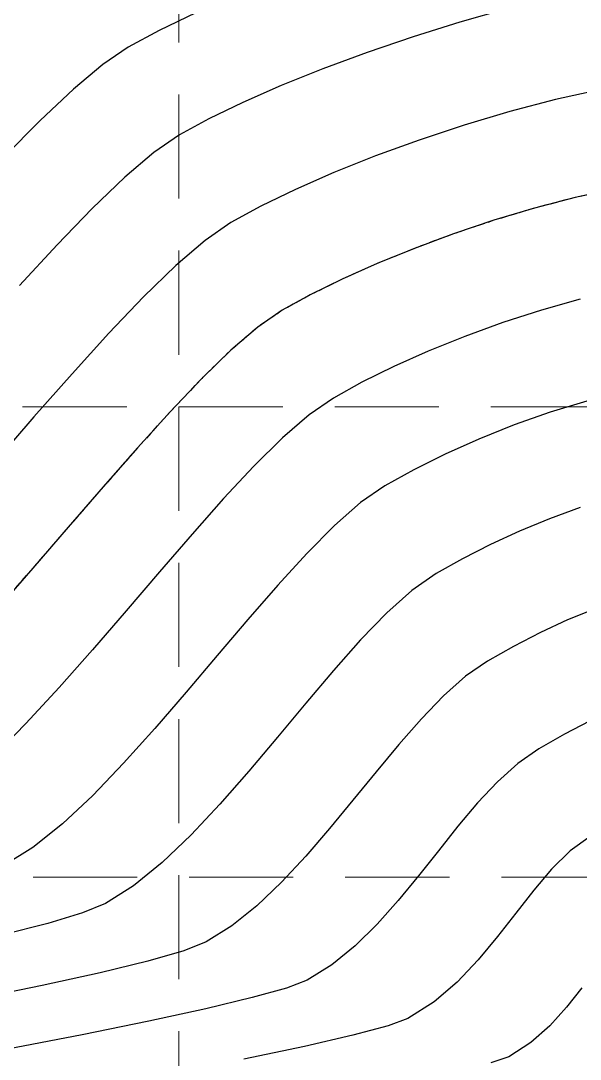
# Model space of a CAD drawing. Header units: inches. Extents: x 2547543 to 2548696, y 7125653 to 7126375.
# Drawn here: x 2548365.51 to 2548387.02, y 7125791.3 to 7125831.21 of the extents above; entities that cross this region are included whole.
import ezdxf

# ---------------------------------------------------------------- set-up
doc = ezdxf.new("R2010")
doc.units = ezdxf.units.IN
doc.header["$MEASUREMENT"] = 0
doc.linetypes.add('DASHED2', pattern=[0.375, 0.25, -0.125])
doc.linetypes.add('HIDDEN', pattern=[0.375, 0.25, -0.125])
for name, color, linetype in [('CONT-MJR', 6, 'Continuous'), ('CONT-MNR', 14, 'Continuous'), ('GRID', 254, 'HIDDEN'), ('V-100YR-LINE', 2, 'DASHED2')]:
    doc.layers.add(name, color=color, linetype=linetype)

msp = doc.modelspace()

# ---------------------------------------------------------------- linework, layer by layer
at = {"layer": 'CONT-MJR', "color": 35, "extrusion": (0.2707685658089856, -0.9626444742321774, 0), "elevation": -6169620.147042428}
msp.add_lwpolyline([(4382639.190131694, 565), (4382637.311811665, 565)], dxfattribs=at)
at = {"layer": 'CONT-MJR', "color": 35}
for points, elevation in [([(2548382.391978362, 7125831.162042096), (2548380.590372549, 7125830.600024417)], 565), ([(2548378.825514589, 7125829.997451311), (2548377.127603749, 7125829.367195006)], 565), ([(2548387.015543245, 7125812.499942757), (2548385.837693504, 7125812.074833171)], 570), ([(2548385.837693504, 7125812.074833171), (2548384.683915838, 7125811.599290037)], 570), ([(2548384.683915838, 7125811.599290037), (2548383.564910719, 7125811.083320084)], 570), ([(2548378.56830621, 7125807.417765043), (2548377.528543314, 7125806.247635815)], 570), ([(2548377.528543314, 7125806.247635815), (2548376.462863411, 7125804.989012562)], 570), ([(2548376.462863411, 7125804.989012562), (2548375.377073787, 7125803.684601476)], 570), ([(2548370.948963786, 7125798.863202673), (2548369.849734839, 7125797.97044532)], 570)]:
    msp.add_lwpolyline(points, dxfattribs=dict(at, elevation=elevation))
at = {"layer": 'CONT-MJR', "color": 35, "extrusion": (-0.323114405576063, 0.9463599108738852, 0), "elevation": 5920181.931901708}
msp.add_lwpolyline([(-4714143.746940315, 565.0000000000005), (-4714141.882049442, 565.0000000000005)], dxfattribs=at)
at = {"layer": 'CONT-MJR', "color": 35, "extrusion": (0.3737678416436062, -0.9275222911354101, 0), "elevation": -5656864.16222232}
msp.add_lwpolyline([(5027082.454569208, 565.0000000000009), (5027080.728719098, 565.0000000000009)], dxfattribs=at)
at = {"layer": 'CONT-MJR', "color": 35, "extrusion": (0.4020625937775459, -0.9156121835607433, 0), "elevation": -5499889.121707009}
msp.add_lwpolyline([(5198352.859495305, 565), (5198351.250278197, 565)], dxfattribs=at)
at = {"layer": 'CONT-MJR', "color": 35, "extrusion": (0.4352057165930276, -0.9003310414757171, 0), "elevation": -5306537.256185301}
msp.add_lwpolyline([(5395581.379337851, 565), (5395579.917793377, 565)], dxfattribs=at)
at = {"layer": 'CONT-MJR', "color": 35, "extrusion": (0.4770037275810236, -0.8789012708341072, 0), "elevation": -5047315.4968493}
msp.add_lwpolyline([(5638814.288114361, 565), (5638813.004546229, 565)], dxfattribs=at)
at = {"layer": 'CONT-MJR', "color": 35, "extrusion": (0.5690760096646881, -0.822284923383687, 0), "elevation": -4409242.819676419}
msp.add_lwpolyline([(6150624.649749547, 565), (6150623.463104666, 565)], dxfattribs=at)
at = {"layer": 'CONT-MJR', "color": 35, "extrusion": (0.6486384281324343, -0.7610967018387905, 0), "elevation": -3770471.659662634}
msp.add_lwpolyline([(6561641.158387324, 565), (6561639.684282559, 565)], dxfattribs=at)
at = {"layer": 'CONT-MJR', "color": 35, "extrusion": (-0.6920806137425906, 0.7218202158998315, 0), "elevation": 3379887.545243338}
msp.add_lwpolyline([(-6771110.105749264, 565.0000000000009), (-6771108.375958941, 565.0000000000009)], dxfattribs=at)
at = {"layer": 'CONT-MJR', "color": 35, "extrusion": (0.7179401861062058, -0.6961047975511925, 0), "elevation": -3130744.286542104}
msp.add_lwpolyline([(6889846.781297559, 565), (6889844.833682418, 565)], dxfattribs=at)
at = {"layer": 'CONT-MJR', "color": 35, "extrusion": (0.7339051713730896, -0.6792519410585707, 0), "elevation": -2969969.180743115}
msp.add_lwpolyline([(6960661.224723728, 565), (6960659.099774139, 565)], dxfattribs=at)
at = {"layer": 'CONT-MJR', "color": 35, "extrusion": (-0.4535937740260177, 0.8912085548090493, 0), "elevation": 5194652.87853427}
msp.add_lwpolyline([(-5503364.776262799, 570.0000000000009), (-5503363.571682684, 570.0000000000009)], dxfattribs=at)
at = {"layer": 'CONT-MJR', "color": 35, "extrusion": (-0.4866951546209953, 0.8735718782495494, 0), "elevation": 4984622.284121457}
msp.add_lwpolyline([(-5694292.740562968, 570), (-5694291.575966619, 570)], dxfattribs=at)
at = {"layer": 'CONT-MJR', "color": 35, "extrusion": (0.573101795254113, -0.8194841867153465, 0), "elevation": -4379006.590304159}
msp.add_lwpolyline([(6172172.806196972, 570), (6172171.674792394, 570)], dxfattribs=at)
at = {"layer": 'CONT-MJR', "color": 35, "extrusion": (-0.6653728682102042, 0.7465111829368174, 0), "elevation": 3623873.072387004}
msp.add_lwpolyline([(-6643714.763313158, 570.0000000000009), (-6643713.463256246, 570.0000000000009)], dxfattribs=at)
at = {"layer": 'CONT-MJR', "color": 35, "extrusion": (0.717695881194992, -0.6963566773685338, 0), "elevation": -3133142.774803961}
msp.add_lwpolyline([(6888744.514011072, 570.0000000000009), (6888743.066421588, 570.0000000000009)], dxfattribs=at)
at = {"layer": 'CONT-MJR', "color": 35, "extrusion": (0.765186339737691, -0.6438088734079663, 0), "elevation": -2637673.615248865}
msp.add_lwpolyline([(7093234.319644034, 570.0000000000005), (7093232.610919432, 570.0000000000005)], dxfattribs=at)
at = {"layer": 'CONT-MJR', "color": 35, "extrusion": (0.7528112962722444, -0.6582363953815554, 0), "elevation": -2772017.52806793}
msp.add_lwpolyline([(7041817.222654612, 570.0000000000009), (7041815.53847668, 570.0000000000009)], dxfattribs=at)
at = {"layer": 'CONT-MJR', "color": 35, "extrusion": (0.7295882545293334, -0.683886671059497, 0), "elevation": -3013977.26741227}
msp.add_lwpolyline([(6941699.236164692, 570), (6941697.6112243, 570)], dxfattribs=at)
at = {"layer": 'CONT-MJR', "color": 35, "extrusion": (-0.6914015397046955, 0.7224706989864547, 0), "elevation": 3386233.287682641}
msp.add_lwpolyline([(-6767913.180260599, 570), (-6767911.646418938, 570)], dxfattribs=at)
at = {"layer": 'CONT-MJR', "color": 35, "extrusion": (0.5325214172448751, -0.8464165287702679, 0), "elevation": -4674331.658817641}
msp.add_lwpolyline([(5951622.396457568, 570), (5951621.115179475, 570)], dxfattribs=at)
at = {"layer": 'CONT-MJR', "color": 35, "extrusion": (-0.2904108401649292, 0.9569020555494173, 0), "elevation": 6078616.069604428}
msp.add_lwpolyline([(-4507947.136091002, 570.0000000000009), (-4507945.745736447, 570.0000000000009)], dxfattribs=at)
at = {"layer": 'CONT-MJR', "color": 35, "extrusion": (0.3780043739088499, -0.9258038092953487, 0), "elevation": -5633795.734030603}
msp.add_lwpolyline([(5052872.052852088, 570.0000000000005), (5052871.097768359, 570.0000000000005)], dxfattribs=at)
at = {"layer": 'CONT-MJR', "color": 35, "extrusion": (0.2470336316538098, -0.9690069064934108, 0), "elevation": -6275413.801604208}
msp.add_lwpolyline([(4229696.181381339, 570), (4229694.397440413, 570)], dxfattribs=at)
at = {"layer": 'CONT-MNR', "color": 35, "extrusion": (0.4310130142109087, -0.9023457106790208, 0), "elevation": -5331581.902430736}
msp.add_lwpolyline([(5370838.8757181, 564), (5370837.313019507, 564)], dxfattribs=at)
at = {"layer": 'CONT-MNR', "color": 35}
for points, elevation in [([(2548370.825878986, 7125830.839913223), (2548369.636496387, 7125830.198113595)], 564), ([(2548369.636496387, 7125830.198113595), (2548368.668689802, 7125829.531770167)], 564), ([(2548368.668689802, 7125829.531770167), (2548367.537216201, 7125828.581092762)], 564), ([(2548367.537216201, 7125828.581092762), (2548366.263521362, 7125827.384198772)], 564), ([(2548387.771873836, 7125828.563213842), (2548386.062665796, 7125828.186056808)], 566), ([(2548382.557315996, 7125827.205026772), (2548380.823300367, 7125826.629132725)], 566), ([(2548380.823300367, 7125826.629132725), (2548379.143141675, 7125826.014971961)], 566), ([(2548379.143141675, 7125826.014971961), (2548377.547902984, 7125825.376533958)], 566), ([(2548376.068647363, 7125824.727808191), (2548374.736437876, 7125824.08278414)], 566), ([(2548386.82435923, 7125824.418387899), (2548385.262477865, 7125824.011360752)], 567), ([(2548385.262477865, 7125824.011360752), (2548383.69522039, 7125823.541956688)], 567), ([(2548373.58233759, 7125823.455451278), (2548372.594848516, 7125822.76909668)], 566), ([(2548382.147166822, 7125823.022113262), (2548380.642897177, 7125822.463768028)], 567), ([(2548371.473096334, 7125821.802483364), (2548370.235956145, 7125820.598344367)], 566), ([(2548379.206991475, 7125821.878858542), (2548377.864029731, 7125821.279322359)], 567), ([(2548374.62697414, 7125819.442497524), (2548373.592321346, 7125818.555470053)], 567), ([(2548384.034413813, 7125819.610205634), (2548382.578225522, 7125819.080369298)], 568), ([(2548382.578225522, 7125819.080369298), (2548381.176245515, 7125818.513088104)], 568), ([(2548372.465968906, 7125817.460427027), (2548371.262585923, 7125816.194757761)], 567), ([(2548378.62795979, 7125817.316676578), (2548377.528178793, 7125816.712788961)], 568), ([(2548385.862053181, 7125816.169960786), (2548384.471574381, 7125815.678867031)], 569), ([(2548381.827614476, 7125814.558473493), (2548380.61456774, 7125813.955469475)], 569), ([(2548380.61456774, 7125813.955469475), (2548379.501099394, 7125813.341457803)], 569), ([(2548368.683404721, 7125813.301097785), (2548367.336944704, 7125811.747885707)], 567), ([(2548379.501099394, 7125813.341457803), (2548378.568545212, 7125812.69195005)], 569), ([(2548373.309829918, 7125812.84583793), (2548372.094930418, 7125811.477579859)], 568), ([(2548377.566401655, 7125811.812010706), (2548376.504945447, 7125810.743024509)], 569), ([(2548376.504945447, 7125810.743024509), (2548375.39445331, 7125809.526376197)], 569), ([(2548375.39445331, 7125809.526376197), (2548374.245201969, 7125808.203450507)], 569), ([(2548386.528774332, 7125808.183195438), (2548385.484736221, 7125807.697087798)], 571), ([(2548371.871528554, 7125805.404305939), (2548370.667659928, 7125804.010856535)], 569), ([(2548385.419861198, 7125803.227464328), (2548384.611846676, 7125802.666225256)], 572), ([(2548384.611846676, 7125802.666225256), (2548383.83155378, 7125801.963313498)], 572), ([(2548379.169678069, 7125802.348510691), (2548378.281562093, 7125801.258568737)], 571), ([(2548383.069656424, 7125801.149529775), (2548382.316828521, 7125800.255674813)], 572), ([(2548387.3927818, 7125799.856133169), (2548386.628784841, 7125799.305519401)], 573), ([(2548376.464780131, 7125799.103211708), (2548375.534142509, 7125798.103899607)], 571), ([(2548381.563743986, 7125799.312549338), (2548380.801076732, 7125798.350954072)], 572), ([(2548386.628784841, 7125799.305519401), (2548385.914030689, 7125798.606638177)], 573), ([(2548385.914030689, 7125798.606638177), (2548385.225950412, 7125797.798880984)], 573), ([(2548380.801076732, 7125798.350954072), (2548380.019500672, 7125797.401689738)], 572), ([(2548380.019500672, 7125797.401689738), (2548379.209689721, 7125796.495557064)], 572), ([(2548384.54197508, 7125796.921639307), (2548383.839535763, 7125796.014304634)], 573), ([(2548373.623444895, 7125796.42726565), (2548372.641413268, 7125795.816046764)], 571), ([(2548379.209689721, 7125796.495557064), (2548378.362317791, 7125795.663356773)], 572), ([(2548383.839535763, 7125796.014304634), (2548383.09606353, 7125795.11626845)], 573), ([(2548375.724715643, 7125794.039353104), (2548374.410273052, 7125793.669027743)], 572), ([(2548381.395744597, 7125793.505657498), (2548380.393760036, 7125792.871865703)], 573), ([(2548372.627862877, 7125793.240649785), (2548370.431089117, 7125792.761888862)], 572), ([(2548367.873555772, 7125792.240414609), (2548365.008866839, 7125791.683896662)], 572)]:
    msp.add_lwpolyline(points, dxfattribs=dict(at, elevation=elevation))
at = {"layer": 'CONT-MNR', "color": 35, "extrusion": (-0.2530700235377167, 0.9674479640717736, 0), "elevation": 6248947.850063899}
msp.add_lwpolyline([(-4268764.41476603, 566.0000000000009), (-4268762.607392025, 566.0000000000009)], dxfattribs=at)
at = {"layer": 'CONT-MNR', "color": 35, "extrusion": (0.2856433773408784, -0.9583359854358473, 0), "elevation": -6101008.036146574}
msp.add_lwpolyline([(4477653.891711755, 566), (4477652.058524308, 566)], dxfattribs=at)
at = {"layer": 'CONT-MNR', "color": 35, "extrusion": (0.7097597058977093, -0.7044438656727711, 0), "elevation": -3211017.698925307}
msp.add_lwpolyline([(6852806.130311827, 564), (6852804.15077823, 564)], dxfattribs=at)
at = {"layer": 'CONT-MNR', "color": 35, "extrusion": (0.401624859562523, -0.9158042761318511, 0), "elevation": -5502369.576009837}
msp.add_lwpolyline([(5195723.671685468, 566.0000000000009), (5195722.056432448, 566.0000000000009)], dxfattribs=at)
at = {"layer": 'CONT-MNR', "color": 35, "extrusion": (0.2122380424305294, -0.9772179968386056, 0), "elevation": -6422619.233002888}
msp.add_lwpolyline([(4002702.060571734, 567), (4002700.492932535, 567)], dxfattribs=at)
at = {"layer": 'CONT-MNR', "color": 35, "extrusion": (0.4775747009488406, -0.8785911478120102, 0), "elevation": -5043646.657339885}
msp.add_lwpolyline([(5642092.790091764, 566), (5642091.476511165, 566)], dxfattribs=at)
at = {"layer": 'CONT-MNR', "color": 35, "extrusion": (0.3183353755172209, -0.9479781583424326, 0), "elevation": -5943884.397397305}
msp.add_lwpolyline([(4684213.795243146, 567.0000000000009), (4684212.16223762, 567.0000000000009)], dxfattribs=at)
at = {"layer": 'CONT-MNR', "color": 35, "extrusion": (0.6527790524658773, -0.757548354009004, 0), "elevation": -3734631.061893851}
msp.add_lwpolyline([(6582103.299879852, 566.0000000000005), (6582101.819113408, 566.0000000000005)], dxfattribs=at)
at = {"layer": 'CONT-MNR', "color": 35, "extrusion": (-0.3772475818899669, 0.9261124456339915, 0), "elevation": 5637942.433805686}
msp.add_lwpolyline([(-5048286.323033527, 567.0000000000009), (-5048284.772567695, 567.0000000000009)], dxfattribs=at)
at = {"layer": 'CONT-MNR', "color": 35, "extrusion": (-0.4410548535120793, 0.8974801480776263, 0), "elevation": 5271308.711427873}
msp.add_lwpolyline([(-5429996.603271929, 567.0000000000005), (-5429995.237851458, 567.0000000000005)], dxfattribs=at)
at = {"layer": 'CONT-MNR', "color": 35, "extrusion": (0.7237923126408166, -0.6900178897405912, 0), "elevation": -3072452.905391896}
msp.add_lwpolyline([(6916035.22283143, 566.0000000000009), (6916033.290050972, 566.0000000000009)], dxfattribs=at)
at = {"layer": 'CONT-MNR', "color": 35, "extrusion": (0.4801418831416756, -0.8771908412957614, 0), "elevation": -5027122.27645768}
msp.add_lwpolyline([(5656817.60637621, 567.0000000000009), (5656816.371372694, 567.0000000000009)], dxfattribs=at)
at = {"layer": 'CONT-MNR', "color": 35, "extrusion": (0.2687535931889446, -0.9632089628673683, 0), "elevation": -6178766.012698291}
msp.add_lwpolyline([(4369719.080709758, 568), (4369717.528795444, 568)], dxfattribs=at)
at = {"layer": 'CONT-MNR', "color": 35, "extrusion": (0.5685894405063463, -0.8226214488722502, 0), "elevation": -4412873.010837568}
msp.add_lwpolyline([(6148014.446315862, 567), (6148013.317869658, 567)], dxfattribs=at)
at = {"layer": 'CONT-MNR', "color": 35, "extrusion": (0.3070314180751774, -0.9516993791711466, 0), "elevation": -5999204.13523207}
msp.add_lwpolyline([(4613147.565919839, 568.0000000000009), (4613146.003310632, 568.0000000000009)], dxfattribs=at)
at = {"layer": 'CONT-MNR', "color": 35, "extrusion": (0.7396316988847914, -0.6730118498249473, 0), "elevation": -2910906.340319309}
msp.add_lwpolyline([(6985564.22938285, 566.0000000000009), (6985562.132405068, 566.0000000000009)], dxfattribs=at)
at = {"layer": 'CONT-MNR', "color": 35, "extrusion": (-0.6970712443411498, 0.7170018691137988, 0), "elevation": 3332827.272192252}
msp.add_lwpolyline([(-6794391.836305415, 567), (-6794390.265385606, 567)], dxfattribs=at)
at = {"layer": 'CONT-MNR', "color": 35, "extrusion": (0.408113935584638, -0.9129310026401875, 0), "elevation": -5465350.768578167}
msp.add_lwpolyline([(5234642.019977458, 568), (5234640.56914562, 568)], dxfattribs=at)
at = {"layer": 'CONT-MNR', "color": 35, "extrusion": (-0.442764307884719, 0.8966380360342551, 0), "elevation": 5260947.744526951}
msp.add_lwpolyline([(-5440032.145226719, 568.0000000000009), (-5440030.78037679, 568.0000000000009)], dxfattribs=at)
at = {"layer": 'CONT-MNR', "color": 35, "extrusion": (0.7487031228524851, -0.6629054486357288, 0), "elevation": -2815772.646426688}
msp.add_lwpolyline([(7024448.621168643, 566.0000000000009), (7024446.403576974, 566.0000000000009)], dxfattribs=at)
at = {"layer": 'CONT-MNR', "color": 35, "extrusion": (0.570016946345353, -0.8216329356100076, 0), "elevation": -4402187.327600055}
msp.add_lwpolyline([(6155667.192360761, 568), (6155666.057636636, 568)], dxfattribs=at)
at = {"layer": 'CONT-MNR', "color": 35, "extrusion": (0.2902983086825449, -0.9569362005776842, 0), "elevation": -6079159.346072752}
msp.add_lwpolyline([(4507256.539165799, 569), (4507255.066561406, 569)], dxfattribs=at)
at = {"layer": 'CONT-MNR', "color": 35, "extrusion": (0.7415180038159779, -0.6709329698388413, 0), "elevation": -2891281.85045982}
msp.add_lwpolyline([(6993707.299755075, 567), (6993705.413211284, 567)], dxfattribs=at)
at = {"layer": 'CONT-MNR', "color": 35, "extrusion": (0.7528156282706231, -0.6582314409320686, 0), "elevation": -2771986.358534837}
msp.add_lwpolyline([(7041840.278022999, 566.0000000000005), (7041837.984086393, 566.0000000000005)], dxfattribs=at)
at = {"layer": 'CONT-MNR', "color": 35, "extrusion": (-0.6550341591514292, 0.7555992657121766, 0), "elevation": 3714987.66638709}
msp.add_lwpolyline([(-6593204.419628905, 568.0000000000005), (-6593203.066365597, 568.0000000000005)], dxfattribs=at)
at = {"layer": 'CONT-MNR', "color": 35, "extrusion": (0.371937851700725, -0.9282576336730282, 0), "elevation": -5666752.154390413}
msp.add_lwpolyline([(5015917.914485873, 569.0000000000009), (5015916.458476342, 569.0000000000009)], dxfattribs=at)
at = {"layer": 'CONT-MNR', "color": 35, "extrusion": (0.7028449109196282, -0.7113431177669325, 0), "elevation": -3277786.783622262}
msp.add_lwpolyline([(6821112.360667582, 568), (6821110.814738179, 568)], dxfattribs=at)
at = {"layer": 'CONT-MNR', "color": 35, "extrusion": (-0.40875788271714, 0.9126428618668974, 0), "elevation": 5461652.63156752}
msp.add_lwpolyline([(-5238496.771956027, 569), (-5238495.355840265, 569)], dxfattribs=at)
at = {"layer": 'CONT-MNR', "color": 35, "extrusion": (0.7511984738795371, -0.6600763992456135, 0), "elevation": -2789250.519629093}
msp.add_lwpolyline([(7035020.091252618, 567), (7035018.101427236, 567)], dxfattribs=at)
at = {"layer": 'CONT-MNR', "color": 35, "extrusion": (0.731114275905281, -0.6822550223834903, 0), "elevation": -2998469.495485077}
msp.add_lwpolyline([(6948425.694390954, 568.0000000000009), (6948423.988560849, 568.0000000000009)], dxfattribs=at)
at = {"layer": 'CONT-MNR', "color": 35, "extrusion": (-0.6598047365185472, 0.7514370962813127, 0), "elevation": 3673167.747914988}
msp.add_lwpolyline([(-6616591.157465768, 569.0000000000009), (-6616589.823829776, 569.0000000000009)], dxfattribs=at)
at = {"layer": 'CONT-MNR', "color": 35, "extrusion": (0.7555852066207777, -0.6550503763343984, 0), "elevation": -2742257.006309606}
msp.add_lwpolyline([(7053466.924970906, 567.0000000000009), (7053464.841445406, 567.0000000000009)], dxfattribs=at)
at = {"layer": 'CONT-MNR', "color": 35, "extrusion": (0.7566149420830312, -0.6538607110208501, 0), "elevation": -2731151.754319112}
msp.add_lwpolyline([(7057775.828340581, 568.0000000000009), (7057773.912104819, 568.0000000000009)], dxfattribs=at)
at = {"layer": 'CONT-MNR', "color": 35, "extrusion": (0.7513126013013418, -0.6599464941385862, 0), "elevation": -2788033.974378247}
msp.add_lwpolyline([(7035496.167000105, 567), (7035494.093348347, 567)], dxfattribs=at)
at = {"layer": 'CONT-MNR', "color": 35, "extrusion": (0.7594677291256522, -0.6505449780120702, 0), "elevation": -2700254.511478089}
msp.add_lwpolyline([(7069652.613300736, 568), (7069650.648845505, 568)], dxfattribs=at)
at = {"layer": 'CONT-MNR', "color": 35, "extrusion": (0.7570178684851856, -0.6533941741354498, 0), "elevation": -2726800.487826435}
msp.add_lwpolyline([(7059454.215664905, 568.0000000000009), (7059452.241442946, 568.0000000000009)], dxfattribs=at)
at = {"layer": 'CONT-MNR', "color": 35, "extrusion": (-0.3778832895435691, 0.9258532386311188, 0), "elevation": 5634459.899753867}
msp.add_lwpolyline([(-5052156.900249695, 571.0000000000009), (-5052155.757872008, 571.0000000000009)], dxfattribs=at)
at = {"layer": 'CONT-MNR', "color": 35, "extrusion": (0.762457366467776, -0.6470384565997787, 0), "elevation": -2667645.226215657}
msp.add_lwpolyline([(7082021.095211456, 569), (7082019.275020067, 569)], dxfattribs=at)
at = {"layer": 'CONT-MNR', "color": 35, "extrusion": (0.4590668744416264, -0.8884017136354454, 0), "elevation": -5160700.409779179}
msp.add_lwpolyline([(5535212.299017534, 571), (5535211.141816963, 571)], dxfattribs=at)
at = {"layer": 'CONT-MNR', "color": 35, "extrusion": (0.7491302381186091, -0.6624227398997985, 0), "elevation": -2811236.892306317}
msp.add_lwpolyline([(7026254.619992093, 568), (7026252.674275072, 568)], dxfattribs=at)
at = {"layer": 'CONT-MNR', "color": 35, "extrusion": (0.4896596078344038, -0.8719136817687047, 0), "elevation": -4965247.827886885}
msp.add_lwpolyline([(5711191.216519919, 571), (5711190.058450405, 571)], dxfattribs=at)
at = {"layer": 'CONT-MNR', "color": 35, "extrusion": (0.7629221545191477, -0.6464903604415628, 0), "elevation": -2662555.145523626}
msp.add_lwpolyline([(7083934.511396376, 569), (7083932.661500908, 569)], dxfattribs=at)
at = {"layer": 'CONT-MNR', "color": 35, "extrusion": (0.5695592210822051, -0.821950298789551, 0), "elevation": -4405603.571938233}
msp.add_lwpolyline([(6153213.391635567, 571.0000000000009), (6153212.373370934, 571.0000000000009)], dxfattribs=at)
at = {"layer": 'CONT-MNR', "color": 35, "extrusion": (0.662755116503309, -0.7488362007466556, 0), "elevation": -3647107.892830147}
msp.add_lwpolyline([(6630985.549896494, 571), (6630984.421182506, 571)], dxfattribs=at)
at = {"layer": 'CONT-MNR', "color": 35, "extrusion": (0.7348370719696721, -0.6782436713003956, 0), "elevation": -2960398.006347202}
msp.add_lwpolyline([(6964719.890378738, 568), (6964718.010829017, 568)], dxfattribs=at)
at = {"layer": 'CONT-MNR', "color": 35, "extrusion": (0.7186649243816461, -0.6953565462865242, 0), "elevation": -3123542.754330897}
msp.add_lwpolyline([(6893100.248638201, 571), (6893099.019820131, 571)], dxfattribs=at)
at = {"layer": 'CONT-MNR', "color": 35, "extrusion": (0.7120311329812835, -0.7021478944391913, 0), "elevation": -3188852.692958507}
msp.add_lwpolyline([(6863124.057523791, 568), (6863122.280602358, 568)], dxfattribs=at)
at = {"layer": 'CONT-MNR', "color": 35, "extrusion": (0.7515432683576498, -0.659683799851339, 0), "elevation": -2785559.197112658}
msp.add_lwpolyline([(7036475.921550454, 571), (7036474.610775051, 571)], dxfattribs=at)
at = {"layer": 'CONT-MNR', "color": 35, "extrusion": (0.4672075966912017, -0.8841476469425407, 0), "elevation": -5109637.163216437}
msp.add_lwpolyline([(5582380.592689786, 572), (5582379.509513294, 572)], dxfattribs=at)
at = {"layer": 'CONT-MNR', "color": 35, "extrusion": (0.7430858804336621, -0.6691960656639646, 0), "elevation": -2874901.747508297}
msp.add_lwpolyline([(7000443.971856523, 569), (7000442.176387295, 569)], dxfattribs=at)
at = {"layer": 'CONT-MNR', "color": 35, "extrusion": (0.4938427176929462, -0.8695512464378653, 0), "elevation": -4937749.496839239}
msp.add_lwpolyline([(5734978.88700737, 572), (5734977.749840541, 572)], dxfattribs=at)
at = {"layer": 'CONT-MNR', "color": 35, "extrusion": (0.7691034634488744, -0.6391242934758042, 0), "elevation": -2594306.145859754}
msp.add_lwpolyline([(7109211.67291108, 571), (7109210.302420647, 571)], dxfattribs=at)
at = {"layer": 'CONT-MNR', "color": 35, "extrusion": (0.7200163316093985, -0.6939571184271724, 0), "elevation": -3110133.857386854}
msp.add_lwpolyline([(6899153.434437033, 569), (6899151.721223775, 569)], dxfattribs=at)
at = {"layer": 'CONT-MNR', "color": 35, "extrusion": (0.729995764848002, -0.6834516685940423, 0), "elevation": -3009831.837655929}
msp.add_lwpolyline([(6943502.436257941, 572), (6943501.321479249, 572)], dxfattribs=at)
at = {"layer": 'CONT-MNR', "color": 35, "extrusion": (0.6834043705271692, -0.7300400443430235, 0), "elevation": -3460554.383139865}
msp.add_lwpolyline([(6730214.739862355, 569), (6730213.142695982, 569)], dxfattribs=at)
at = {"layer": 'CONT-MNR', "color": 35, "extrusion": (0.7714572532708635, -0.6362811535601025, 0), "elevation": -2568048.13545313}
msp.add_lwpolyline([(7118736.138989342, 571.0000000000005), (7118734.722470819, 571.0000000000005)], dxfattribs=at)
at = {"layer": 'CONT-MNR', "color": 35, "extrusion": (0.6254677804573932, -0.7802499955845577, 0), "elevation": -3965984.172023065}
msp.add_lwpolyline([(6445321.957206543, 569), (6445320.505341675, 569)], dxfattribs=at)
at = {"layer": 'CONT-MNR', "color": 35, "extrusion": (0.7575981308970405, -0.6527212820655617, 0), "elevation": -2720515.479850541}
msp.add_lwpolyline([(7061873.037573637, 571), (7061871.635017989, 571)], dxfattribs=at)
at = {"layer": 'CONT-MNR', "color": 35, "extrusion": (0.7814407352259999, -0.6239794686762129, 0), "elevation": -2454943.306129376}
msp.add_lwpolyline([(7158528.834906661, 572.0000000000009), (7158527.62800071, 572.0000000000009)], dxfattribs=at)
at = {"layer": 'CONT-MNR', "color": 35, "extrusion": (0.531364016375386, -0.8471436018181443, 0), "elevation": -4682465.424926277}
msp.add_lwpolyline([(5945225.345912914, 569), (5945224.059988093, 569)], dxfattribs=at)
at = {"layer": 'CONT-MNR', "color": 35, "extrusion": (-0.690176401073266, 0.7236411648058411, 0), "elevation": 3397692.185339527}
msp.add_lwpolyline([(-6762167.130013729, 571.0000000000009), (-6762165.821653748, 571.0000000000009)], dxfattribs=at)
at = {"layer": 'CONT-MNR', "color": 35, "extrusion": (0.788621386057483, -0.6148791014929474, 0), "elevation": -2371793.058898936}
msp.add_lwpolyline([(7186505.354909174, 573), (7186504.242535491, 573)], dxfattribs=at)
at = {"layer": 'CONT-MNR', "color": 35, "extrusion": (-0.6259291900590859, 0.7798798939785389, 0), "elevation": 3962163.924117786}
msp.add_lwpolyline([(-6447670.573492333, 571.0000000000009), (-6447669.337514226, 571.0000000000009)], dxfattribs=at)
at = {"layer": 'CONT-MNR', "color": 35, "extrusion": (0.3671649481371533, -0.9301558476187964, 0), "elevation": -5692427.538514809}
msp.add_lwpolyline([(4986726.165557063, 571.0000000000009), (4986725.232979142, 571.0000000000009)], dxfattribs=at)
at = {"layer": 'CONT-MNR', "color": 35, "extrusion": (0.2788553366485669, -0.9603331199238182, 0), "elevation": -6132510.33020045}
msp.add_lwpolyline([(4434351.912112681, 571.0000000000009), (4434350.479290653, 571.0000000000009)], dxfattribs=at)
at = {"layer": 'CONT-MNR', "color": 35, "extrusion": (0.6310532483567741, -0.7757395166796413, 0), "elevation": -3919598.84026751}
msp.add_lwpolyline([(6473634.299589165, 572.0000000000005), (6473633.146806594, 572.0000000000005)], dxfattribs=at)
at = {"layer": 'CONT-MNR', "color": 35, "extrusion": (0.2385203022466335, -0.9711375110746031, 0), "elevation": -6312288.815112775}
msp.add_lwpolyline([(4174464.880413137, 571.0000000000009), (4174462.996466774, 571.0000000000009)], dxfattribs=at)
at = {"layer": 'CONT-MNR', "color": 35, "extrusion": (0.5286420778929081, -0.8488448347495957, 0), "elevation": -4701514.664844633}
msp.add_lwpolyline([(5930172.092301397, 572.0000000000005), (5930170.972577147, 572.0000000000005)], dxfattribs=at)
at = {"layer": 'CONT-MNR', "color": 35, "extrusion": (0.7249162446122812, -0.6888370186751199, 0), "elevation": -3061147.159748297}
msp.add_lwpolyline([(6921025.249896334, 573.0000000000009), (6921024.078248968, 573.0000000000009)], dxfattribs=at)
at = {"layer": 'CONT-MNR', "color": 35, "extrusion": (0.2155451288365055, -0.9764938798757801, 0), "elevation": -6409006.40889647}
msp.add_lwpolyline([(4024396.631172452, 571.0000000000009), (4024394.349338991, 571.0000000000009)], dxfattribs=at)
at = {"layer": 'CONT-MNR', "color": 35, "extrusion": (0.2007337317866958, -0.9796458385166483, 0), "elevation": -6469211.482979995}
msp.add_lwpolyline([(3926883.728447709, 571), (3926881.103149229, 571)], dxfattribs=at)
at = {"layer": 'CONT-MNR', "color": 35, "extrusion": (0.3586228952080115, -0.9334825220820279, 0), "elevation": -5737898.311217079}
msp.add_lwpolyline([(4934337.937137861, 572), (4934337.087768976, 572)], dxfattribs=at)
at = {"layer": 'CONT-MNR', "color": 35, "extrusion": (0.6486404693380601, -0.7610949622332953, 0), "elevation": -3770422.234482499}
msp.add_lwpolyline([(6561639.459697329, 573), (6561638.286066046, 573)], dxfattribs=at)
at = {"layer": 'CONT-MNR', "color": 35, "extrusion": (0.7839227040860323, -0.6208584331540027, 0), "elevation": -2426370.833542671}
msp.add_lwpolyline([(7168259.341347588, 574), (7168258.398891524, 574)], dxfattribs=at)
at = {"layer": 'CONT-MNR', "color": 35, "extrusion": (0.2336821679478731, -0.972313038266577, 0), "elevation": -6332992.435457614}
msp.add_lwpolyline([(4142988.578421019, 572), (4142986.745256077, 572)], dxfattribs=at)
at = {"layer": 'CONT-MNR', "color": 35, "extrusion": (0.7412796514430975, -0.6711963038905981, 0), "elevation": -2893739.075031762}
msp.add_lwpolyline([(6992673.169881443, 574.0000000000009), (6992672.209030664, 574.0000000000009)], dxfattribs=at)
at = {"layer": 'CONT-MNR', "color": 35, "extrusion": (0.1997866542175569, -0.9798394219445115, 0), "elevation": -6473002.258571317}
msp.add_lwpolyline([(3920632.104644305, 572), (3920629.494488715, 572)], dxfattribs=at)
at = {"layer": 'CONT-MNR', "color": 35, "extrusion": (0.2591894354217551, -0.9658265043814815, 0), "elevation": -6221766.271487358}
msp.add_lwpolyline([(4308222.745736623, 573.0000000000009), (4308221.350734126, 573.0000000000009)], dxfattribs=at)
at = {"layer": 'CONT-MNR', "color": 35, "extrusion": (0.3449577185842018, -0.9386182250463617, 0), "elevation": -5809315.570722434}
msp.add_lwpolyline([(4850053.534116354, 573.0000000000005), (4850052.71761679, 573.0000000000005)], dxfattribs=at)
at = {"layer": 'CONT-MNR', "color": 35, "extrusion": (-0.6622232284534655, 0.7493066099379274, 0), "elevation": 3651803.184564993}
msp.add_lwpolyline([(-6628387.734473323, 574), (-6628386.757634772, 574)], dxfattribs=at)
at = {"layer": 'CONT-MNR', "color": 35, "extrusion": (0.2254799533074278, -0.9742478076221062, 0), "elevation": -6367679.240726234}
msp.add_lwpolyline([(4089475.25132055, 573.0000000000009), (4089473.333532138, 573.0000000000009)], dxfattribs=at)
at = {"layer": 'CONT-MNR', "color": 35, "extrusion": (0.2075284719514492, -0.9782289779645136, 0), "elevation": -6441795.363333195}
msp.add_lwpolyline([(3971700.335547137, 573.0000000000009), (3971697.954107059, 573.0000000000009)], dxfattribs=at)
at = {"layer": 'CONT-MNR', "color": 35, "extrusion": (0.5398331653561246, -0.8417720318361659, 0), "elevation": -4622589.558047508}
msp.add_lwpolyline([(5991898.137102895, 574), (5991897.131809261, 574)], dxfattribs=at)
at = {"layer": 'CONT-MNR', "color": 35, "extrusion": (0.3203903296034129, -0.9472856151639887, 0), "elevation": -5933682.013466164}
msp.add_lwpolyline([(4697082.416077245, 574), (4697081.68266697, 574)], dxfattribs=at)
at = {"layer": 'GRID', "color": 252, "linetype": 'HIDDEN', "lineweight": 0, "ltscale": 16}
for p, q in [((2548371.58331359, 7126356.376313465), (2548371.58331359, 7125726.296813901)), ((2547561.583313602, 7125816.376313472), (2548677.583313586, 7125816.376313472)), ((2547561.986892405, 7125798.2968139), (2548677.986892388, 7125798.2968139))]:
    msp.add_line(p, q, dxfattribs=at)
at = {"layer": 'V-100YR-LINE', "color": 5}
for p, q in [((2548388.356284467, 7125824.751100574, 567), (2548386.82435923, 7125824.418387899, 567)), ((2548386.82435923, 7125824.418387899, 567), (2548385.262477865, 7125824.011360752, 567)), ((2548385.262477865, 7125824.011360752, 567), (2548383.69522039, 7125823.541956688, 567)), ((2548383.69522039, 7125823.541956688, 567), (2548382.147166822, 7125823.022113262, 567)), ((2548382.147166822, 7125823.022113262, 567), (2548380.642897177, 7125822.463768028, 567)), ((2548380.642897177, 7125822.463768028, 567), (2548379.206991475, 7125821.878858542, 567)), ((2548379.206991475, 7125821.878858542, 567), (2548377.864029731, 7125821.279322359, 567)), ((2548377.864029731, 7125821.279322359, 567), (2548376.638591964, 7125820.677097033, 567)), ((2548376.638591964, 7125820.677097033, 567), (2548375.555258191, 7125820.084120119, 567)), ((2548375.555258191, 7125820.084120119, 567), (2548374.62697414, 7125819.442497524, 567)), ((2548374.62697414, 7125819.442497524, 567), (2548373.592321346, 7125818.555470053, 567)), ((2548373.592321346, 7125818.555470053, 567), (2548372.465968906, 7125817.460427027, 567)), ((2548372.465968906, 7125817.460427027, 567), (2548371.262585923, 7125816.194757761, 567)), ((2548371.262585923, 7125816.194757761, 567), (2548369.996841494, 7125814.795851575, 567)), ((2548369.996841494, 7125814.795851575, 567), (2548368.683404721, 7125813.301097785, 567)), ((2548368.683404721, 7125813.301097785, 567), (2548367.336944704, 7125811.747885707, 567)), ((2548367.336944704, 7125811.747885707, 567), (2548365.972130541, 7125810.173604662, 567)), ((2548365.972130541, 7125810.173604662, 567), (2548364.603631333, 7125808.615643965, 567))]:
    msp.add_line(p, q, dxfattribs=at)

doc.saveas('drawing.dxf')
